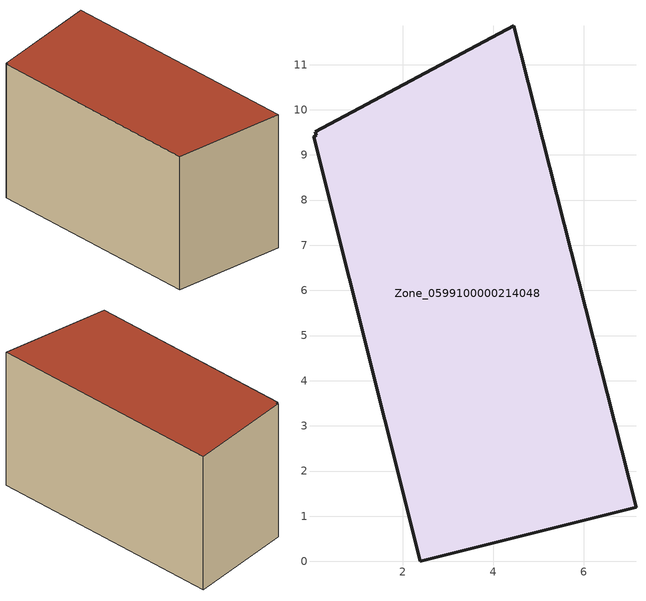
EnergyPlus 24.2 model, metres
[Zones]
Zone_0599100000214048
 floor ground (C_G): 0.06,9.51 4.46,11.86 7.16,1.2 2.38,0 0.02,9.41 0.08,9.43 z0
 wall outside (C_F): 7.16,1.2 4.46,11.86 0.06,9.51 0.08,9.43 0.02,9.41 2.38,0 7.16,1.2 z0:5.67
 roof outside (C_R): 4.46,11.86 0.06,9.51 0.08,9.43 0.02,9.41 2.38,0 7.16,1.2 z5.67
[BUILDING]
Pand.0599100000214048: North Axis=0; Terrain=City; Loads Convergence Tolerance Value=0.04; Temperature Convergence Tolerance Value=0.4; Solar Distribution=FullExterior; Maximum Number of Warmup Days=25; Minimum Number of Warmup Days=1
[Site:Location]
Rotterdam.The.Hague.AP_ZH_NLD Design_Conditions: Latitude=51.96; Longitude=4.45; Time Zone=1; Elevation=-4.5
[SITE:GROUNDTEMPERATURE:BUILDINGSURFACE]
18, 18, 18, 18, 18, 18, 18, 18, 18, 18, 18, 18
[MATERIAL] Thermal Absorptance=0.9; Solar Absorptance=0.7; Visible Absorptance=0.7
Name | Roughness | Thickness | Conductivity | Density | Specific Heat
G.TI.1992-2005 | MediumSmooth | 0.15 | 0.06 | 540 | 1210
F.TI.1992-2005 | Rough | 0.3 | 0.12 | 1920 | 840
R.TI.1992-2005 | MediumRough | 0.2 | 0.08 | 1500 | 1000
[CONSTRUCTION]
C_G: G.TI.1992-2005
C_F: F.TI.1992-2005
C_R: R.TI.1992-2005
[ZONE]
Zone_0599100000214048: Type=1; Multiplier=1; Ceiling Height=Autocalculate; Volume=Autocalculate; Floor Area=autocalculate; Part of Total Floor Area=Yes
[ZONEINFILTRATION:DESIGNFLOWRATE]
Infil_Zone_0599100000214048: Zone or ZoneList or Space or SpaceList=Zone_0599100000214048; Schedule=AlwaysOn; Design Flow Rate Calculation Method=Flow/Area; Flow Rate per Floor Area=0.0015; Constant Term Coefficient=1; Temperature Term Coefficient=0; Velocity Term Coefficient=0; Velocity Squared Term Coefficient=0
[HVACTEMPLATE:ZONE:IDEALLOADSAIRSYSTEM]
Zone_0599100000214048: Maximum Heating Supply Air Temperature=50; Minimum Cooling Supply Air Temperature=13; Maximum Heating Supply Air Humidity Ratio=0.0156; Minimum Cooling Supply Air Humidity Ratio=0.0077; Heating Limit=NoLimit; Cooling Limit=NoLimit; Dehumidification Control Type=ConstantSensibleHeatRatio; Cooling Sensible Heat Ratio=0.7; Dehumidification Setpoint=60; Humidification Control Type=None; Humidification Setpoint=30; Outdoor Air Method=None; Outdoor Air Flow Rate per Person=0.00944; Outdoor Air Flow Rate per Zone Floor Area=0; Outdoor Air Flow Rate per Zone=0; Demand Controlled Ventilation Type=None; Outdoor Air Economizer Type=NoEconomizer; Heat Recovery Type=None; Sensible Heat Recovery Effectiveness=0.7; Latent Heat Recovery Effectiveness=0.65
[ZONECONTROL:THERMOSTAT]
ThermostatControl_Zone_0599100000214048: Zone or ZoneList=Zone_0599100000214048; Control Type Schedule=DualSetpointControlType; Control 1=Thermostat_Zone_0599100000214048; Temperature Difference Between Cutout And Setpoint=0
[THERMOSTATSETPOINT:DUALSETPOINT]
Thermostat_Zone_0599100000214048: Heating Setpoint Temperature Schedule=HeatingSetpoint_Zone_0599100000214048; Cooling Setpoint Temperature Schedule=CoolingSetpoint_Zone_0599100000214048
[SCHEDULE:COMPACT]
HeatingSetpoint_Zone_0599100000214048: Through: 12/31, For: AllDays, Until: 24:00, 21
CoolingSetpoint_Zone_0599100000214048: Through: 12/31, For: AllDays, Until: 24:00, 24
DualSetpointControlType: Through: 12/31, For: AllDays, Until: 24:00, 4
AlwaysOn: Through: 12/31, For: AllDays, Until: 24:00, 1
